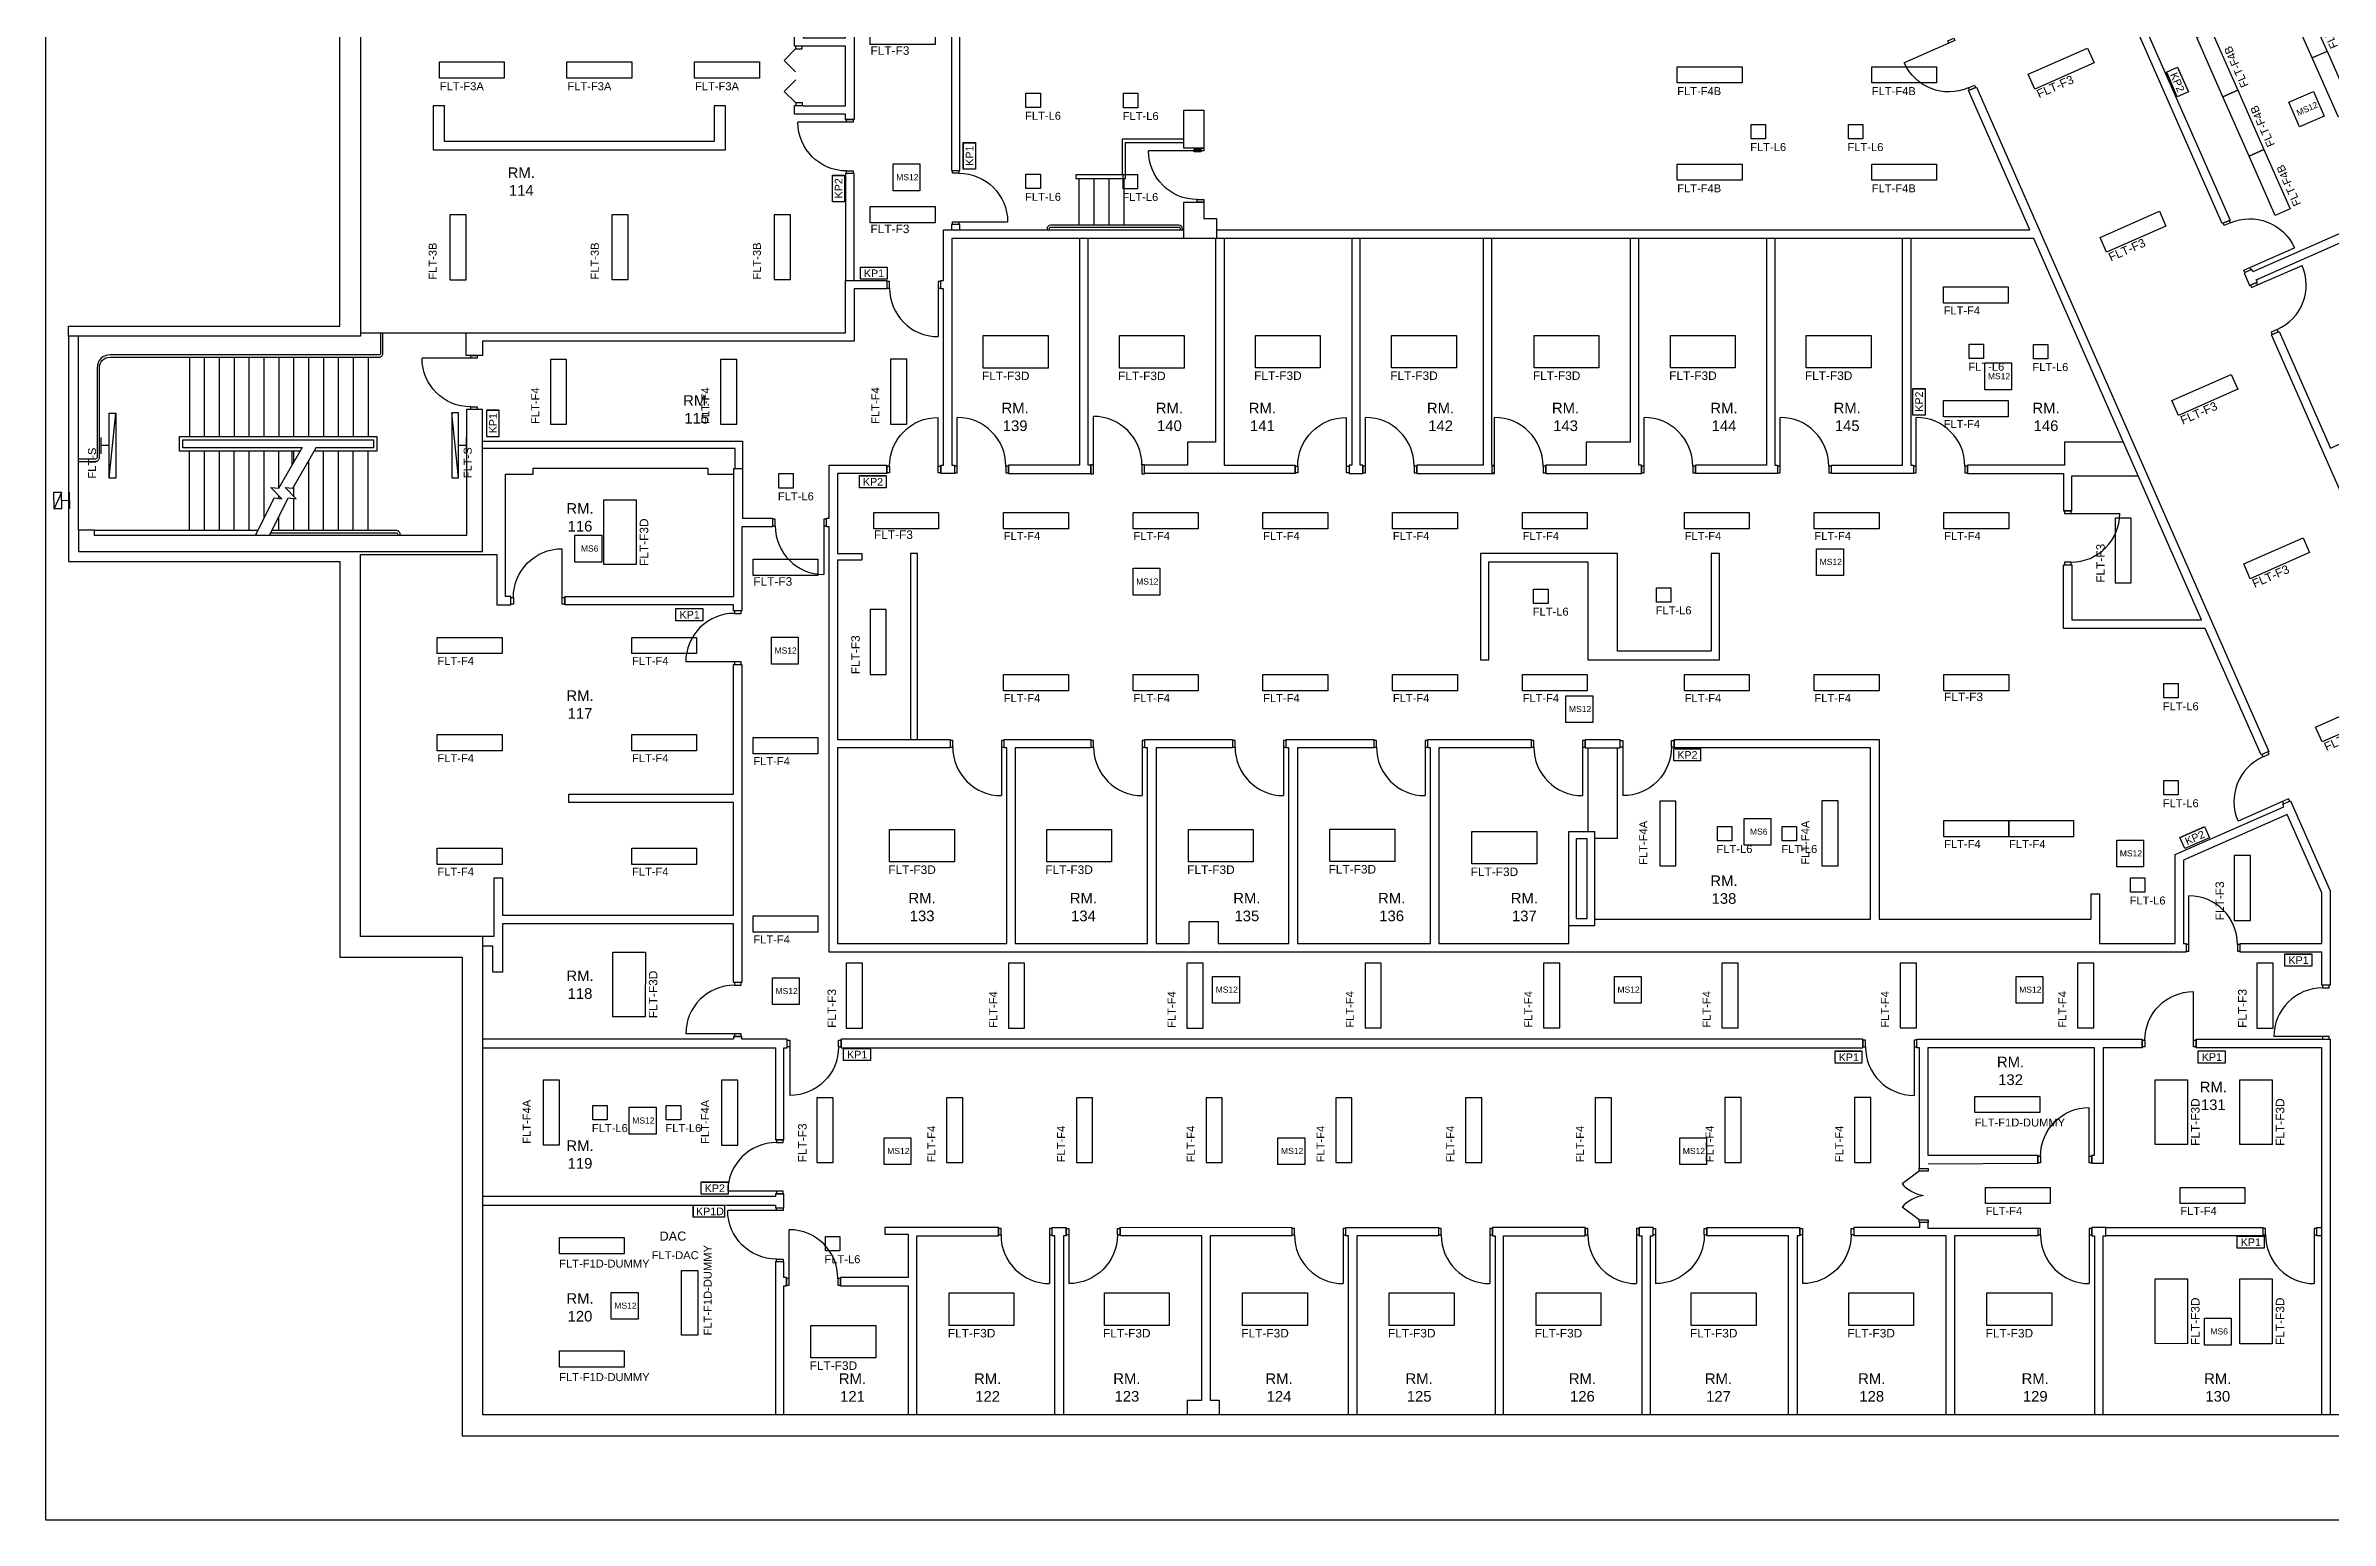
# Model space of a CAD drawing. Header units: inches. Extents: x 0 to 73531, y 0 to 55977.
# Drawn here: x 0 to 42977, y 0 to 27741 of the extents above; entities that cross this region are included whole.
import ezdxf
from ezdxf.enums import TextEntityAlignment as Align

# ---------------------------------------------------------------- set-up
doc = ezdxf.new("R2010")
doc.units = ezdxf.units.IN
doc.header["$MEASUREMENT"] = 0
doc.set_wipeout_variables(frame=1)
doc.layers.get('0').update_dxf_attribs({"color": 255})
for name, color, linetype in [('FLT- Fixtures', 90, 'Continuous'), ('FLT- Peripherals', 170, 'Continuous'), ('FLT-DRAWING', 7, 'Continuous')]:
    doc.layers.add(name, color=color, linetype=linetype)
doc.styles.get("Standard").update_dxf_attribs({"font": 'arial.ttf'})

# ---------------------------------------------------------------- blocks, each defined once
blk = doc.blocks.new('DYN-DOOR_SI_DA-MET')
at = {"layer": 'FLT-DRAWING'}
blk.add_line((0, 62.5), (0, 977.5), dxfattribs=at)
for points in [[(0, 62.5), (-50, 62.5), (-50, -62.5), (0, -62.5)], [(965, 62.5), (915, 62.5), (915, -62.5), (965, -62.5)]]:
    blk.add_lwpolyline(points, close=True, dxfattribs=at)
blk.add_arc((0, 62.5), 915, 0, 90, dxfattribs=at)
blk = doc.blocks.new('DYN-BF_DOOR-MET')
at = {"layer": 'FLT-DRAWING'}
for p, q in [((205, 58), (421, 274)), ((421, 274), (637, 58)), ((1004, 278), (789, 62)), ((1220, 62), (1004, 278))]:
    blk.add_line(p, q, dxfattribs=at)
for points in [[(205, 58), (155, 58), (155, -67), (205, -67)], [(1270, 62), (1220, 62), (1220, -62), (1270, -62)]]:
    blk.add_lwpolyline(points, close=True, dxfattribs=at)
blk = doc.blocks.new('FLT-F3')
at = {"layer": 'FLT- Fixtures'}
blk.add_lwpolyline([(0, 305), (1220, 305), (1220, 0), (0, 0)], close=True, dxfattribs=at)
blk.add_attdef('FLT-F3', text='', height=160, dxfattribs=at).set_placement((3, -193), (736, -193), align=Align.ALIGNED)
blk = doc.blocks.new('FLT-L6')
at = {"layer": 'FLT- Fixtures'}
blk.add_lwpolyline([(0, 270), (270, 270), (270, 0), (0, 0)], close=True, dxfattribs=at)
blk.add_attdef('FLT-L6', text='', height=150, dxfattribs=at).set_placement((-17, -231), (658, -231), align=Align.ALIGNED)
blk = doc.blocks.new('FLT-F3A')
at = {"layer": 'FLT- Fixtures'}
blk.add_lwpolyline([(0, 305), (1220, 305), (1220, 0), (0, 0)], close=True, dxfattribs=at)
blk.add_attdef('FLT-F3A', text='', height=150, dxfattribs=at).set_placement((9, -229), (836, -229), align=Align.ALIGNED)
blk = doc.blocks.new('FLT-F4')
at = {"layer": 'FLT- Fixtures'}
blk.add_lwpolyline([(0, 305), (1220, 305), (1220, 0), (0, 0)], close=True, dxfattribs=at)
blk.add_attdef('FLT-F4', text='', height=150, dxfattribs=at).set_placement((5, -212), (691, -212), align=Align.ALIGNED)
blk = doc.blocks.new('FLT-F4B')
at = {"layer": 'FLT- Fixtures'}
blk.add_lwpolyline([(0, 305), (1220, 305), (1220, 0), (0, 0)], close=True, dxfattribs=at)
blk.add_attdef('FLT-F4B', text='', height=150, dxfattribs=at).set_placement((0, -228), (827, -228), align=Align.ALIGNED)
blk = doc.blocks.new('FLT-F4A')
at = {"layer": 'FLT- Fixtures'}
blk.add_lwpolyline([(0, 305), (1220, 305), (1220, 0), (0, 0)], close=True, dxfattribs=at)
blk.add_attdef('FLT-F4A', text='', height=150, dxfattribs=at).set_placement((21, -236), (848, -236), align=Align.ALIGNED)
blk = doc.blocks.new('FLT-3B')
at = {"layer": 'FLT- Fixtures'}
blk.add_lwpolyline([(0, 305), (1220, 305), (1220, 0), (0, 0)], close=True, dxfattribs=at)
blk.add_attdef('FLT-3B', text='', height=150, dxfattribs=at).set_placement((1, -249), (700, -249), align=Align.ALIGNED)
blk = doc.blocks.new('FLT-KP2')
at = {"layer": 'FLT- Peripherals', "insert": (67, 184), "char_height": 144, "attachment_point": 1, "bg_fill": 3, "box_fill_scale": 1.3, "bg_fill_color": 256, "bg_fill_transparency": 0}
blk.add_mtext('KP2', dxfattribs=at)
at = {"layer": 'FLT- Peripherals'}
blk.add_lwpolyline([(0, 0), (0, 230), (506, 230), (506, 0)], close=True, dxfattribs=at)
blk = doc.blocks.new('FLT-KP1')
at = {"layer": 'FLT- Peripherals', "insert": (67, 184), "char_height": 144, "attachment_point": 1, "bg_fill": 3, "box_fill_scale": 1.3, "bg_fill_color": 256, "bg_fill_transparency": 0}
blk.add_mtext('KP1', dxfattribs=at)
at = {"layer": 'FLT- Peripherals'}
blk.add_lwpolyline([(0, 0), (0, 230), (506, 230), (506, 0)], close=True, dxfattribs=at)
blk = doc.blocks.new('FLT-F3D')
at = {"layer": 'FLT- Fixtures'}
blk.add_lwpolyline([(0, 610), (1219, 610), (1219, 0), (0, 0)], close=True, dxfattribs=at)
blk.add_attdef('FLT-F3D', text='', height=160, dxfattribs=at).set_placement((-25, -227), (869, -227), align=Align.ALIGNED)
blk = doc.blocks.new('FLT-F1D')
at = {"layer": 'FLT- Fixtures'}
blk.add_lwpolyline([(0, 0), (0, 305), (1219, 305), (1219, 0)], close=True, dxfattribs=at)
blk.add_attdef('FLT-F1D-DUMMY', text='', height=150, dxfattribs=at).set_placement((-5, -262), (1695, -262), align=Align.ALIGNED)
blk = doc.blocks.new('FLT-S')
at = {"layer": 'FLT- Fixtures'}
for points in [[(0, 0), (1220, 0), (1220, 125), (0, 125), (0, 0), (1219, 125)], [(610, 0), (610, -152)], [(458, -152), (763, -152)]]:
    blk.add_lwpolyline(points, dxfattribs=at)
blk.add_attdef('FLT-S', text='', height=150, dxfattribs=at).set_placement((-8, -249), (574, -249), align=Align.ALIGNED)
blk = doc.blocks.new('FLT-DMS12')
at = {"layer": 'FLT- Peripherals'}
blk.add_lwpolyline([(0, 504), (504, 504), (504, 0), (0, 0)], close=True, dxfattribs=at)
at = {"layer": 'FLT- Peripherals', "insert": (57, 313), "char_height": 114.8, "attachment_point": 1}
blk.add_mtext('MS12', dxfattribs=at)
blk = doc.blocks.new('FLT-MS6')
at = {"layer": 'FLT- Peripherals'}
blk.add_lwpolyline([(0, 504), (504, 504), (504, 0), (0, 0)], close=True, dxfattribs=at)
at = {"layer": 'FLT- Peripherals', "insert": (111, 313), "char_height": 114.8, "attachment_point": 1}
blk.add_mtext('MS6', dxfattribs=at)
blk = doc.blocks.new('FLT-DAC')
blk.add_wipeout([(0, 384), (700, 384), (700, 0), (0, 0)]).dxf.layer = 'FLT- Fixtures'
at = {"layer": 'FLT- Fixtures', "insert": (122, 276), "char_height": 171.6, "attachment_point": 1, "bg_fill": 2}
blk.add_mtext('DAC', dxfattribs=at)
at = {"layer": 'FLT- Fixtures'}
blk.add_attdef('FLT-DAC', text='', height=150, dxfattribs=at).set_placement((-25, -243), (860, -243), align=Align.ALIGNED)
blk = doc.blocks.new('FLT-KP1D')
at = {"layer": 'FLT- Peripherals', "insert": (52, 184), "char_height": 144, "attachment_point": 1, "bg_fill": 3, "box_fill_scale": 1.3, "bg_fill_color": 256, "bg_fill_transparency": 0}
blk.add_mtext('KP1D', dxfattribs=at)
at = {"layer": 'FLT- Peripherals'}
blk.add_lwpolyline([(0, 0), (0, 230), (591, 230), (591, 0)], close=True, dxfattribs=at)

msp = doc.modelspace()

# ---------------------------------------------------------------- linework, layer by layer
for p, q in [((15048, 26610), (15048, 27730)), ((14248, 26610), (14248, 26616)), ((15048, 26350), (15208, 26350)), ((19437, 25242), (19437, 24363)), ((19717, 25242), (19717, 24363)), ((19998, 25242), (19998, 24363)), ((20279, 25242), (20279, 24363)), ((27204, 19850), (27204, 24117)), ((29968, 19850), (29968, 24117)), ((2710, 20391), (2710, 21882)), ((2990, 20391), (2990, 21882)), ((3270, 20391), (3270, 21882)), ((3550, 20391), (3550, 21882)), ((3830, 20391), (3830, 21882)), ((4110, 20391), (4110, 21882)), ((4390, 20391), (4390, 21882)), ((4670, 20391), (4670, 21882)), ((4950, 20391), (4950, 21882)), ((5230, 20391), (5230, 21882)), ((5510, 20391), (5510, 21882)), ((5790, 20391), (5790, 21882)), ((6070, 20391), (6070, 21882)), ((941, 19965), (617, 19965)), ((2707, 18620), (2707, 20111)), ((2987, 18620), (2987, 20111)), ((3267, 18620), (3267, 20111)), ((3547, 18620), (3547, 20111)), ((3827, 18620), (3827, 20111)), ((4107, 18851), (4107, 20111)), ((4387, 19423), (4387, 20111)), ((4639, 19861), (4639, 20111)), ((4667, 19910), (4667, 20111)), ((4947, 18620), (4947, 19932)), ((5227, 18620), (5227, 20111)), ((5507, 18620), (5507, 20111)), ((5787, 18620), (5787, 20111)), ((6067, 18620), (6067, 20111)), ((27204, 19850), (27254, 19850)), ((4667, 19265), (4667, 19445)), ((4387, 19224), (4387, 19278)), ((4667, 18620), (4667, 19223)), ((4387, 18620), (4387, 18877)), ((12938, 17112), (12938, 17220)), ((28958, 14690), (29618, 14690)), ((29008, 14530), (29008, 12957)), ((14965, 8890), (14965, 9050)), ((35248, 6618), (35248, 8890)), ((35245, 6568), (34921, 6329)), ((35245, 5653), (34921, 5891))]:
    msp.add_line(p, q)
for points in [[(73531, 0), (0, 0), (0, 55977), (73531, 55977)], [(21787, 25812), (21410, 25812), (21410, 26531), (21787, 26531)], [(21727, 25794), (21727, 25744), (21602, 25744), (21602, 25794)], [(21787, 24797), (21787, 24490), (22027, 24490), (22027, 24113), (21410, 24113), (21410, 24797)], [(20673, 19853), (20623, 19853), (20623, 19688), (20673, 19688)], [(28997, 12821), (28788, 12821), (28788, 11321), (28997, 11321)], [(35245, 6568), (35245, 6618), (35410, 6618), (35410, 6568)], [(35245, 5603), (35245, 5653), (35410, 5653), (35410, 5603)], [(38753, 5510), (41709, 5510), (41709, 5350), (38753, 5350)]]:
    msp.add_lwpolyline(points, close=True)
for points in [[(427, 22276), (427, 22466), (5532, 22466), (5532, 51861), (29395, 51861), (29395, 51469), (29096, 51469), (29096, 51655), (28738, 51655), (28738, 51469), (17812, 51469), (17812, 51361), (12596, 51361), (12596, 51655), (12238, 51655), (12238, 51469), (6091, 51469), (6091, 46480)], [(38722, 29446), (37242, 32808), (37388, 32873), (38888, 29465), (39323, 29645), (39685, 28822), (39255, 28632), (41092, 24460), (40945, 24396), (38722, 29446), (38868, 29511)], [(21410, 29310), (17198, 29310), (17198, 30805), (17038, 30805), (17038, 29310), (16988, 29310), (16988, 29150), (17038, 29150), (17038, 25392), (17198, 25392), (17198, 29150), (21410, 29150)], [(5924, 28797), (5924, 22276), (427, 22276), (427, 18036), (5532, 18036), (5532, 10591), (7832, 10591), (7832, 1591), (47557, 1591)], [(14248, 29184), (14248, 27890), (15048, 27890), (15048, 27940), (15208, 27940), (15208, 26350), (15048, 26350), (15048, 26450), (14088, 26450), (14088, 26616), (14248, 26616), (14248, 26610), (15048, 26610), (15048, 27730), (14248, 27730), (14248, 27730), (14088, 27730), (14088, 28630), (5924, 28630)], [(22027, 24277), (37326, 24277), (36173, 26897), (36319, 26962), (41821, 14464), (41674, 14400), (40626, 16780), (37958, 16780), (37958, 17975), (38118, 17975), (38118, 16940), (40556, 16940), (37397, 24117), (22027, 24117)], [(7503, 25940), (7503, 26610), (7288, 26610), (7288, 25780), (12788, 25780), (12788, 26610), (12573, 26610), (12573, 25940), (7503, 25940)], [(21410, 25980), (20253, 25980), (20253, 25311), (19380, 25311), (19380, 25242), (20310, 25242), (20310, 25307), (20310, 25923), (21410, 25923)], [(46565, 25706), (41521, 23485), (41501, 23531), (41354, 23467), (41459, 23229), (41605, 23293), (41585, 23339), (46630, 25560)], [(15208, 23325), (15208, 25335), (15048, 25335), (15048, 23325)], [(21410, 24117), (17048, 24117), (17048, 19850), (17098, 19850), (17098, 19690), (16838, 19690), (16838, 19850), (16888, 19850), (16888, 23165), (16838, 23165), (16838, 23325), (16888, 23325), (16888, 24277), (21410, 24277)], [(17198, 24277), (17198, 24377), (17038, 24377), (17038, 24277)], [(19448, 24117), (19448, 19850), (18113, 19850), (18113, 19690), (19658, 19690), (19658, 19850), (19608, 19850), (19608, 24117)], [(22168, 24117), (22168, 19850), (23503, 19850), (23503, 19690), (20673, 19690)], [(22008, 24113), (22008, 20280), (21478, 20280), (21478, 19850), (20673, 19850)], [(24568, 24117), (24568, 19850), (24518, 19850), (24518, 19690), (24778, 19690), (24778, 19850), (24728, 19850), (24728, 24117)], [(27044, 24117), (27044, 19850), (25793, 19850), (25793, 19690), (27254, 19690), (27254, 19850)], [(29808, 24117), (29808, 20280), (28978, 20280), (28978, 19850), (28219, 19850), (28219, 19690), (30018, 19690), (30018, 19850), (29968, 19850)], [(32368, 24117), (32368, 19850), (31033, 19850), (31033, 19690)], [(32528, 24117), (32528, 19850), (32578, 19850), (32578, 19690), (31033, 19690)], [(35088, 24117), (35088, 19850), (35138, 19850), (35138, 19690), (33593, 19690), (33593, 19850), (34928, 19850), (34928, 24117)], [(5924, 22340), (15048, 22340), (15048, 23325), (15823, 23325), (15823, 23165), (15208, 23165), (15208, 22180), (8217, 22180), (8217, 21911), (7907, 21911), (7907, 22340)], [(42014, 22364), (42979, 20172), (43382, 20350), (43608, 19837), (43205, 19660), (45590, 14253), (45443, 14188), (41868, 22300), (42014, 22364)], [(617, 18626), (617, 22276)], [(917, 18626), (617, 18626), (617, 18226), (8217, 18226), (8217, 20896), (7917, 20896), (7917, 18526), (917, 18526), (917, 18626)], [(19708, 19853), (19658, 19853), (19658, 19688), (19708, 19688), (19708, 20768)], [(4783, 20111), (2517, 20111), (2517, 20391), (6232, 20391), (6232, 20111), (5050, 20111)], [(4820, 20176), (2582, 20176), (2582, 20326), (6167, 20326), (6167, 20176), (5087, 20176)], [(8217, 20300), (13108, 20300), (13108, 19780), (12938, 19780), (12938, 17380)], [(39086, 20280), (37978, 20280), (37978, 19850), (36153, 19850), (36153, 19690), (37958, 19690), (37958, 18990), (38118, 18990), (38118, 19650), (39363, 19650)], [(3945, 18526), (4297, 19233), (4445, 19219), (4236, 19430), (4384, 19417), (4829, 20191)], [(4212, 18526), (4564, 19233), (4712, 19219), (4503, 19430), (4651, 19417), (5096, 20191)], [(8224, 10983), (5924, 10983), (5924, 18170), (8488, 18170), (8488, 17220), (8748, 17220), (8748, 17380), (8648, 17380), (8648, 19680), (9168, 19680), (9168, 19796), (12457, 19796), (12457, 19680), (12938, 19680)], [(12972, 19780), (12972, 20164), (8217, 20164)], [(13108, 19780), (13108, 18850), (13673, 18850), (13673, 18690), (13098, 18690), (13098, 17112), (12938, 17112), (12938, 17220), (9763, 17220), (9763, 17380), (12938, 17380)], [(29133, 11310), (34328, 11310), (34328, 14530), (30633, 14530), (30633, 14690), (34488, 14690), (34488, 11310), (38478, 11310), (38478, 11785), (38638, 11785), (38638, 10850), (40056, 10850), (40056, 12523), (42104, 13425), (42083, 13471), (42230, 13535), (42976, 11840), (42976, 10065), (42818, 10065), (42818, 10690), (41281, 10690), (41281, 10850), (42816, 10850), (42816, 11806), (42168, 13278), (40216, 12419), (40216, 10850), (40266, 10850), (40266, 10690), (14738, 10690), (14738, 18690), (14688, 18690), (14688, 18850), (14738, 18850), (14738, 19850), (15823, 19850), (15823, 19690), (14898, 19690), (14898, 18190), (15353, 18190), (15353, 18060), (14898, 18060), (14898, 14690), (17013, 14690), (17013, 14530), (14898, 14530), (14898, 10850), (18078, 10850), (18078, 14530), (18028, 14530), (18028, 14690), (19663, 14690), (19663, 14530), (18238, 14530), (18238, 10850), (20728, 10850), (20728, 14530), (20678, 14530), (20678, 14690), (22323, 14690), (22323, 14530), (20888, 14530), (20888, 10850), (21508, 10850), (21508, 11262), (22058, 11262), (22058, 10850), (23388, 10850), (23388, 14530), (23338, 14530), (23338, 14690), (24983, 14690), (24983, 14530), (23548, 14530), (23548, 10850), (26048, 10850), (26048, 14530), (25998, 14530), (25998, 14690), (27943, 14690), (27943, 14530), (26208, 14530), (26208, 10850), (28652, 10850), (28652, 12957), (29133, 12957), (29133, 11185), (28652, 11185)], [(457, 19037), (450, 19342)], [(298, 19336), (148, 19333), (155, 19033), (304, 19037), (298, 19336), (157, 19035)], [(301, 19186), (454, 19190)], [(3992, 18620), (917, 18620)], [(16398, 14690), (16398, 18190), (16268, 18190), (16268, 14690)], [(29568, 16350), (29568, 18190), (26988, 18190), (26988, 16190), (27148, 16190), (27148, 18030), (29008, 18030), (29008, 16190), (31488, 16190), (31488, 18190), (31328, 18190), (31328, 16350), (29568, 16350)], [(46739, 1983), (8224, 1983), (8224, 10987), (8435, 10987), (8435, 12087), (8595, 12087), (8595, 11382), (12938, 11382), (12938, 13501), (9838, 13501), (9838, 13661), (12938, 13661), (12938, 16097), (13098, 16097), (13098, 10115), (12938, 10115), (12938, 11222), (8595, 11222), (8595, 10982), (8595, 10314), (8410, 10314), (8410, 10803), (8224, 10803)], [(28958, 14690), (28958, 14530), (29618, 14530), (29618, 14690)], [(29133, 12830), (29568, 12830), (29568, 14530)], [(8224, 8891), (13728, 8890), (13728, 7155), (13888, 7155), (13888, 8890), (13950, 8890), (13950, 9050), (13098, 9050), (13098, 9100), (12938, 9100), (12938, 9050), (8224, 9050)], [(14965, 8890), (34183, 8890), (34183, 9050), (14965, 9050)], [(35248, 8890), (35198, 8890), (35198, 9050), (39438, 9050), (39438, 8890), (38703, 8890), (38703, 6710), (38493, 6710), (38493, 6870), (38543, 6870), (38543, 8890), (35408, 8890), (35408, 6870), (37478, 6870), (37478, 6710), (35413, 6698)], [(42815, 1983), (42815, 8890), (40453, 8890), (40453, 9050), (42976, 9050), (42976, 1983)], [(8224, 5930), (13728, 5930), (13728, 5880), (13888, 5880), (13888, 6140), (13728, 6140), (13728, 6090), (8224, 6090)], [(35248, 5603), (35248, 5510), (34011, 5510), (34011, 5350)], [(35407, 5653), (35406, 5498), (37478, 5498), (37478, 5350), (35908, 5350), (35908, 1987)], [(16386, 1987), (16386, 5350), (17921, 5350), (17921, 5510), (17921, 5510), (15784, 5510), (15784, 5385), (16226, 5385), (16226, 4570), (14953, 4570), (14953, 4410), (16226, 4410), (16226, 1987)], [(18986, 1987), (18986, 5350), (18936, 5350), (18936, 5510), (19196, 5510), (19196, 5350), (19146, 5350), (19146, 1987)], [(21477, 1983), (21477, 2260), (21746, 2260), (21746, 5350), (20211, 5349), (20211, 5512), (23441, 5510), (23441, 5350), (21906, 5350), (21906, 2260), (22077, 2260), (22077, 1983)], [(24506, 1987), (24506, 5350), (24456, 5350), (24456, 5510), (26201, 5510), (26201, 5350), (24666, 5350), (24666, 1987)], [(27426, 1987), (27426, 5350), (28961, 5350), (28961, 5510), (27216, 5510), (27216, 5350), (27266, 5350), (27266, 1983)], [(30186, 1987), (30186, 5350), (30236, 5350), (30236, 5510), (29976, 5510), (29976, 5350), (30026, 5350), (30026, 1987)], [(32786, 1987), (32786, 5350), (31251, 5350), (31251, 5510), (32996, 5510), (32996, 5350), (32946, 5350), (32946, 1983)], [(35748, 1987), (35748, 5350), (34011, 5350)], [(38703, 1987), (38703, 5350), (38753, 5350), (38753, 5510), (38493, 5510), (38493, 5350), (38543, 5350), (38543, 1987)], [(42815, 5350), (42724, 5350), (42724, 5510), (42815, 5510)], [(13888, 1987), (13888, 4410), (13938, 4410), (13938, 4570), (13888, 4570), (13888, 4865), (13728, 4865), (13728, 1987)]]:
    msp.add_lwpolyline(points)
for points in [[(21385, 24277), (21385, 24294, 0.414214), (21316, 24363), (18906, 24363, 0.414214), (18837, 24294), (18837, 24277)], [(21345, 24277), (21345, 24294, 0.414214), (21316, 24323), (18906, 24323, 0.414214), (18877, 24294), (18877, 24277)], [(617, 19921), (938, 19921, 0.414214), (1011, 19994), (1011, 21682, -0.414214), (1211, 21882), (6269, 21882, 0.414214), (6342, 21955), (6342, 22340)], [(6298, 22340), (6298, 21955, -0.414214), (6269, 21926), (1211, 21926, 0.414214), (967, 21682), (967, 19994, -0.414214), (938, 19965)], [(4237, 18576), (6594, 18576, -0.414214), (6623, 18547), (6623, 18532), (6667, 18532), (6667, 18547, 0.414214), (6594, 18620), (4259, 18620)]]:
    msp.add_lwpolyline(points, format="xyb")
for centre, radius, start, end in [((19708, 19853), 915, 360, 90), ((35426, 6780), 677, 221.736, 261.5789), ((35426, 5441), 677, 98.4211, 138.264)]:
    msp.add_arc(centre, radius, start, end)

# ---------------------------------------------------------------- block references
at = {"layer": 'FLT- Fixtures'}
for name, p, rotation, values in [('FLT-F4B', (42915, 27635), 113.818710805013, {'FLT-F4B': 'FLT-F4B'}), ('FLT-F4B', (41235, 26903), 113.818710805013, {'FLT-F4B': 'FLT-F4B'}), ('FLT-F3', (37417, 26926), 23.75947267999944, {'FLT-F3': 'FLT-F3'}), ('FLT-F4B', (43408, 26519), 113.818710805013, {'FLT-F4B': 'FLT-F4B'}), ('FLT-F4B', (41728, 25786), 113.818710805013, {'FLT-F4B': 'FLT-F4B'}), ('FLT-F4B', (42221, 24670), 113.818710805013, {'FLT-F4B': 'FLT-F4B'}), ('FLT-F3', (38768, 23855), 23.75947267999944, {'FLT-F3': 'FLT-F3'}), ('FLT-F3', (40120, 20785), 23.75947267999944, {'FLT-F3': 'FLT-F3'}), ('FLT-S', (7764, 19613), 90, {'FLT-S': 'FLT-S'}), ('FLT-F3D', (11108, 17979), 89.98780337152424, {'FLT-F3D': 'FLT-F3D'}), ('FLT-F3', (41472, 17714), 23.75947267999944, {'FLT-F3': 'FLT-F3'}), ('FLT-F3', (42824, 14643), 23.75947267999944, {'FLT-F3': 'FLT-F3'}), ('FLT-F3D', (11280, 9471), 89.98780337152424, {'FLT-F3D': 'FLT-F3D'}), ('FLT-F3D', (40290, 7070), 89.98780337152424, {'FLT-F3D': 'FLT-F3D'}), ('FLT-F3D', (41885, 7069), 89.98780337152424, {'FLT-F3D': 'FLT-F3D'}), ('FLT-F1D', (12266, 3483), 90, {'FLT-F1D-DUMMY': 'FLT-F1D-DUMMY'}), ('FLT-F3D', (40290, 3323), 89.98780337152424, {'FLT-F3D': 'FLT-F3D'}), ('FLT-F3D', (41885, 3322), 89.98780337152424, {'FLT-F3D': 'FLT-F3D'})]:
    msp.add_blockref(name, p, dxfattribs=dict(at, rotation=rotation)).add_auto_attribs(values)
for name, p, values in [('FLT-F3', (15512, 27763), {'FLT-F3': 'FLT-F3'}), ('FLT-F3A', (7406, 27133), {'FLT-F3A': 'FLT-F3A'}), ('FLT-F3A', (9806, 27133), {'FLT-F3A': 'FLT-F3A'}), ('FLT-F3A', (12206, 27133), {'FLT-F3A': 'FLT-F3A'}), ('FLT-F4B', (30692, 27040), {'FLT-F4B': 'FLT-F4B'}), ('FLT-F4B', (34352, 27040), {'FLT-F4B': 'FLT-F4B'}), ('FLT-L6', (18441, 26579), {'FLT-L6': 'FLT-L6'}), ('FLT-L6', (20278, 26575), {'FLT-L6': 'FLT-L6'}), ('FLT-L6', (32082, 25990), {'FLT-L6': 'FLT-L6'}), ('FLT-L6', (33912, 25990), {'FLT-L6': 'FLT-L6'}), ('FLT-F4B', (30692, 25210), {'FLT-F4B': 'FLT-F4B'}), ('FLT-F4B', (34352, 25210), {'FLT-F4B': 'FLT-F4B'}), ('FLT-L6', (18441, 25054), {'FLT-L6': 'FLT-L6'}), ('FLT-L6', (20271, 25050), {'FLT-L6': 'FLT-L6'}), ('FLT-F3', (15512, 24408), {'FLT-F3': 'FLT-F3'}), ('FLT-F4', (35698, 22897), {'FLT-F4': 'FLT-F4'}), ('FLT-F3D', (17638, 21677), {'FLT-F3D': 'FLT-F3D'}), ('FLT-F3D', (20198, 21677), {'FLT-F3D': 'FLT-F3D'}), ('FLT-F3D', (22758, 21681), {'FLT-F3D': 'FLT-F3D'}), ('FLT-F3D', (25318, 21681), {'FLT-F3D': 'FLT-F3D'}), ('FLT-F3D', (28001, 21681), {'FLT-F3D': 'FLT-F3D'}), ('FLT-F3D', (30565, 21681), {'FLT-F3D': 'FLT-F3D'}), ('FLT-F3D', (33118, 21681), {'FLT-F3D': 'FLT-F3D'}), ('FLT-L6', (36186, 21857), {'FLT-L6': 'FLT-L6'}), ('FLT-L6', (37391, 21852), {'FLT-L6': 'FLT-L6'}), ('FLT-F4', (35698, 20762), {'FLT-F4': 'FLT-F4'}), ('FLT-L6', (13791, 19420), {'FLT-L6': 'FLT-L6'}), ('FLT-F3', (15578, 18655), {'FLT-F3': 'FLT-F3'}), ('FLT-F4', (18018, 18655), {'FLT-F4': 'FLT-F4'}), ('FLT-F4', (20458, 18655), {'FLT-F4': 'FLT-F4'}), ('FLT-F4', (22898, 18655), {'FLT-F4': 'FLT-F4'}), ('FLT-F4', (25338, 18655), {'FLT-F4': 'FLT-F4'}), ('FLT-F4', (27778, 18655), {'FLT-F4': 'FLT-F4'}), ('FLT-F4', (30828, 18655), {'FLT-F4': 'FLT-F4'}), ('FLT-F4', (33268, 18655), {'FLT-F4': 'FLT-F4'}), ('FLT-F4', (35708, 18655), {'FLT-F4': 'FLT-F4'}), ('FLT-F3', (13308, 17775), {'FLT-F3': 'FLT-F3'}), ('FLT-L6', (27991, 17250), {'FLT-L6': 'FLT-L6'}), ('FLT-L6', (30303, 17275), {'FLT-L6': 'FLT-L6'}), ('FLT-F4', (7365, 16305), {'FLT-F4': 'FLT-F4'}), ('FLT-F4', (11025, 16305), {'FLT-F4': 'FLT-F4'}), ('FLT-F4', (18018, 15605), {'FLT-F4': 'FLT-F4'}), ('FLT-F4', (20458, 15605), {'FLT-F4': 'FLT-F4'}), ('FLT-F4', (22898, 15605), {'FLT-F4': 'FLT-F4'}), ('FLT-F4', (25338, 15605), {'FLT-F4': 'FLT-F4'}), ('FLT-F4', (27778, 15605), {'FLT-F4': 'FLT-F4'}), ('FLT-F4', (30828, 15605), {'FLT-F4': 'FLT-F4'}), ('FLT-F4', (33268, 15605), {'FLT-F4': 'FLT-F4'}), ('FLT-F3', (35708, 15605), {'FLT-F3': 'FLT-F3'}), ('FLT-L6', (39843, 15470), {'FLT-L6': 'FLT-L6'}), ('FLT-F4', (7365, 14475), {'FLT-F4': 'FLT-F4'}), ('FLT-F4', (11025, 14475), {'FLT-F4': 'FLT-F4'}), ('FLT-F4', (13308, 14420), {'FLT-F4': 'FLT-F4'}), ('FLT-L6', (39843, 13646), {'FLT-L6': 'FLT-L6'}), ('FLT-F3D', (15876, 12387), {'FLT-F3D': 'FLT-F3D'}), ('FLT-F3D', (18830, 12387), {'FLT-F3D': 'FLT-F3D'}), ('FLT-F3D', (21498, 12387), {'FLT-F3D': 'FLT-F3D'}), ('FLT-F3D', (24158, 12395), {'FLT-F3D': 'FLT-F3D'}), ('FLT-F3D', (26831, 12347), {'FLT-F3D': 'FLT-F3D'}), ('FLT-L6', (31448, 12785), {'FLT-L6': 'FLT-L6'}), ('FLT-L6', (32668, 12785), {'FLT-L6': 'FLT-L6'}), ('FLT-F4', (35708, 12860), {'FLT-F4': 'FLT-F4'}), ('FLT-F4', (36928, 12860), {'FLT-F4': 'FLT-F4'}), ('FLT-F4', (7365, 12340), {'FLT-F4': 'FLT-F4'}), ('FLT-F4', (11025, 12340), {'FLT-F4': 'FLT-F4'}), ('FLT-L6', (39219, 11816), {'FLT-L6': 'FLT-L6'}), ('FLT-F4', (13308, 11065), {'FLT-F4': 'FLT-F4'}), ('FLT-L6', (10292, 7535), {'FLT-L6': 'FLT-L6'}), ('FLT-L6', (11675, 7535), {'FLT-L6': 'FLT-L6'}), ('FLT-F1D', (36293, 7671), {'FLT-F1D-DUMMY': 'FLT-F1D-DUMMY'}), ('FLT-F4', (36490, 5958), {'FLT-F4': 'FLT-F4'}), ('FLT-F4', (40150, 5958), {'FLT-F4': 'FLT-F4'}), ('FLT-F1D', (9665, 5016), {'FLT-F1D-DUMMY': 'FLT-F1D-DUMMY'}), ('FLT-L6', (14668, 5068), {'FLT-L6': 'FLT-L6'}), ('FLT-F3D', (16996, 3667), {'FLT-F3D': 'FLT-F3D'}), ('FLT-F3D', (19915, 3667), {'FLT-F3D': 'FLT-F3D'}), ('FLT-F3D', (22516, 3667), {'FLT-F3D': 'FLT-F3D'}), ('FLT-F3D', (25276, 3667), {'FLT-F3D': 'FLT-F3D'}), ('FLT-F3D', (28036, 3667), {'FLT-F3D': 'FLT-F3D'}), ('FLT-F3D', (30956, 3667), {'FLT-F3D': 'FLT-F3D'}), ('FLT-F3D', (33918, 3667), {'FLT-F3D': 'FLT-F3D'}), ('FLT-F3D', (36518, 3667), {'FLT-F3D': 'FLT-F3D'}), ('FLT-F3D', (14396, 3057), {'FLT-F3D': 'FLT-F3D'}), ('FLT-F1D', (9665, 2881), {'FLT-F1D-DUMMY': 'FLT-F1D-DUMMY'})]:
    msp.add_blockref(name, p, dxfattribs=at).add_auto_attribs(values)
ref = msp.add_blockref('FLT-3B', (7604, 23338), dxfattribs=dict(at, xscale=-1, rotation=270))
ref.add_attrib('FLT-3B', 'FLT-3B', dxfattribs={"height": 150, "rotation": 90}).set_placement((7355, 23339), (7355, 24037), align=Align.ALIGNED)
ref = msp.add_blockref('FLT-3B', (10653, 23340), dxfattribs=dict(at, xscale=-1, rotation=270))
ref.add_attrib('FLT-3B', 'FLT-3B', dxfattribs={"height": 150, "rotation": 90}).set_placement((10404, 23342), (10404, 24040), align=Align.ALIGNED)
ref = msp.add_blockref('FLT-3B', (13703, 23340), dxfattribs=dict(at, xscale=-1, rotation=270))
ref.add_attrib('FLT-3B', 'FLT-3B', dxfattribs={"height": 150, "rotation": 90}).set_placement((13454, 23342), (13454, 24040), align=Align.ALIGNED)
ref = msp.add_blockref('FLT-F4', (9495, 20620), dxfattribs=dict(at, xscale=-1, rotation=270))
ref.add_attrib('FLT-F4', 'FLT-F4', dxfattribs={"height": 150, "rotation": 90}).set_placement((9284, 20625), (9284, 21312), align=Align.ALIGNED)
ref = msp.add_blockref('FLT-F4', (12695, 20620), dxfattribs=dict(at, xscale=-1, rotation=270))
ref.add_attrib('FLT-F4', 'FLT-F4', dxfattribs={"height": 150, "rotation": 90}).set_placement((12484, 20625), (12484, 21312), align=Align.ALIGNED)
ref = msp.add_blockref('FLT-F4', (15894, 20623), dxfattribs=dict(at, xscale=-1, rotation=270))
ref.add_attrib('FLT-F4', 'FLT-F4', dxfattribs={"height": 150, "rotation": 90}).set_placement((15683, 20628), (15683, 21315), align=Align.ALIGNED)
ref = msp.add_blockref('FLT-S', (1196, 19607), dxfattribs=dict(at, xscale=-1, rotation=270))
ref.add_attrib('FLT-S', 'FLT-S', dxfattribs={"height": 150, "rotation": 90}).set_placement((947, 19598), (947, 20180), align=Align.ALIGNED)
ref = msp.add_blockref('FLT-F3', (38927, 17634), dxfattribs=dict(at, xscale=-1, rotation=270))
ref.add_attrib('FLT-F3', 'FLT-F3', dxfattribs={"height": 160, "rotation": 90}).set_placement((38734, 17637), (38734, 18370), align=Align.ALIGNED)
ref = msp.add_blockref('FLT-F3', (15507, 15913), dxfattribs=dict(at, xscale=-1, rotation=270))
ref.add_attrib('FLT-F3', 'FLT-F3', dxfattribs={"height": 160, "rotation": 90}).set_placement((15314, 15917), (15314, 16649), align=Align.ALIGNED)
ref = msp.add_blockref('FLT-F4A', (30363, 12310), dxfattribs=dict(at, xscale=-1, rotation=270))
ref.add_attrib('FLT-F4A', 'FLT-F4A', dxfattribs={"height": 150, "rotation": 90}).set_placement((30127, 12331), (30127, 13158), align=Align.ALIGNED)
ref = msp.add_blockref('FLT-F4A', (33412, 12313), dxfattribs=dict(at, xscale=-1, rotation=270))
ref.add_attrib('FLT-F4A', 'FLT-F4A', dxfattribs={"height": 150, "rotation": 90}).set_placement((33176, 12334), (33176, 13161), align=Align.ALIGNED)
ref = msp.add_blockref('FLT-F3', (15061, 9260), dxfattribs=dict(at, xscale=-1, rotation=270))
ref.add_attrib('FLT-F3', 'FLT-F3', dxfattribs={"height": 160, "rotation": 90}).set_placement((14868, 9264), (14868, 9996), align=Align.ALIGNED)
ref = msp.add_blockref('FLT-F4', (18111, 9260), dxfattribs=dict(at, xscale=-1, rotation=270))
ref.add_attrib('FLT-F4', 'FLT-F4', dxfattribs={"height": 150, "rotation": 90}).set_placement((17899, 9265), (17899, 9952), align=Align.ALIGNED)
ref = msp.add_blockref('FLT-F4', (21466, 9260), dxfattribs=dict(at, xscale=-1, rotation=270))
ref.add_attrib('FLT-F4', 'FLT-F4', dxfattribs={"height": 150, "rotation": 90}).set_placement((21254, 9265), (21254, 9952), align=Align.ALIGNED)
ref = msp.add_blockref('FLT-F4', (24820, 9263), dxfattribs=dict(at, xscale=-1, rotation=270))
ref.add_attrib('FLT-F4', 'FLT-F4', dxfattribs={"height": 150, "rotation": 90}).set_placement((24608, 9268), (24608, 9955), align=Align.ALIGNED)
ref = msp.add_blockref('FLT-F4', (28176, 9263), dxfattribs=dict(at, xscale=-1, rotation=270))
ref.add_attrib('FLT-F4', 'FLT-F4', dxfattribs={"height": 150, "rotation": 90}).set_placement((27964, 9268), (27964, 9955), align=Align.ALIGNED)
ref = msp.add_blockref('FLT-F4', (31530, 9263), dxfattribs=dict(at, xscale=-1, rotation=270))
ref.add_attrib('FLT-F4', 'FLT-F4', dxfattribs={"height": 150, "rotation": 90}).set_placement((31318, 9268), (31318, 9955), align=Align.ALIGNED)
ref = msp.add_blockref('FLT-F4', (34885, 9263), dxfattribs=dict(at, xscale=-1, rotation=270))
ref.add_attrib('FLT-F4', 'FLT-F4', dxfattribs={"height": 150, "rotation": 90}).set_placement((34673, 9268), (34673, 9955), align=Align.ALIGNED)
ref = msp.add_blockref('FLT-F4', (38223, 9263), dxfattribs=dict(at, xscale=-1, rotation=270))
ref.add_attrib('FLT-F4', 'FLT-F4', dxfattribs={"height": 150, "rotation": 90}).set_placement((38011, 9268), (38011, 9955), align=Align.ALIGNED)
ref = msp.add_blockref('FLT-F3', (41596, 9260), dxfattribs=dict(at, xscale=-1, rotation=270))
ref.add_attrib('FLT-F3', 'FLT-F3', dxfattribs={"height": 160, "rotation": 90}).set_placement((41403, 9264), (41403, 9996), align=Align.ALIGNED)
ref = msp.add_blockref('FLT-F4A', (9359, 7063), dxfattribs=dict(at, xscale=-1, rotation=270))
ref.add_attrib('FLT-F4A', 'FLT-F4A', dxfattribs={"height": 150, "rotation": 90}).set_placement((9123, 7084), (9123, 7911), align=Align.ALIGNED)
ref = msp.add_blockref('FLT-F4A', (12715, 7060), dxfattribs=dict(at, xscale=-1, rotation=270))
ref.add_attrib('FLT-F4A', 'FLT-F4A', dxfattribs={"height": 150, "rotation": 90}).set_placement((12479, 7081), (12479, 7908), align=Align.ALIGNED)
ref = msp.add_blockref('FLT-F3', (14508, 6730), dxfattribs=dict(at, xscale=-1, rotation=270))
ref.add_attrib('FLT-F3', 'FLT-F3', dxfattribs={"height": 160, "rotation": 90}).set_placement((14315, 6734), (14315, 7466), align=Align.ALIGNED)
ref = msp.add_blockref('FLT-F4', (16948, 6730), dxfattribs=dict(at, xscale=-1, rotation=270))
ref.add_attrib('FLT-F4', 'FLT-F4', dxfattribs={"height": 150, "rotation": 90}).set_placement((16736, 6735), (16736, 7422), align=Align.ALIGNED)
ref = msp.add_blockref('FLT-F4', (19388, 6730), dxfattribs=dict(at, xscale=-1, rotation=270))
ref.add_attrib('FLT-F4', 'FLT-F4', dxfattribs={"height": 150, "rotation": 90}).set_placement((19176, 6735), (19176, 7422), align=Align.ALIGNED)
ref = msp.add_blockref('FLT-F4', (21828, 6730), dxfattribs=dict(at, xscale=-1, rotation=270))
ref.add_attrib('FLT-F4', 'FLT-F4', dxfattribs={"height": 150, "rotation": 90}).set_placement((21616, 6735), (21616, 7422), align=Align.ALIGNED)
ref = msp.add_blockref('FLT-F4', (24268, 6730), dxfattribs=dict(at, xscale=-1, rotation=270))
ref.add_attrib('FLT-F4', 'FLT-F4', dxfattribs={"height": 150, "rotation": 90}).set_placement((24056, 6735), (24056, 7422), align=Align.ALIGNED)
ref = msp.add_blockref('FLT-F4', (26708, 6730), dxfattribs=dict(at, xscale=-1, rotation=270))
ref.add_attrib('FLT-F4', 'FLT-F4', dxfattribs={"height": 150, "rotation": 90}).set_placement((26496, 6735), (26496, 7422), align=Align.ALIGNED)
ref = msp.add_blockref('FLT-F4', (29148, 6730), dxfattribs=dict(at, xscale=-1, rotation=270))
ref.add_attrib('FLT-F4', 'FLT-F4', dxfattribs={"height": 150, "rotation": 90}).set_placement((28936, 6735), (28936, 7422), align=Align.ALIGNED)
ref = msp.add_blockref('FLT-F4', (31587, 6733), dxfattribs=dict(at, xscale=-1, rotation=270))
ref.add_attrib('FLT-F4', 'FLT-F4', dxfattribs={"height": 150, "rotation": 90}).set_placement((31375, 6738), (31375, 7425), align=Align.ALIGNED)
ref = msp.add_blockref('FLT-F4', (34027, 6733), dxfattribs=dict(at, xscale=-1, rotation=270))
ref.add_attrib('FLT-F4', 'FLT-F4', dxfattribs={"height": 150, "rotation": 90}).set_placement((33815, 6738), (33815, 7425), align=Align.ALIGNED)
at = {"layer": 'FLT- Peripherals', "rotation": 23.75947319963642}
msp.add_blockref('FLT-DMS12', (42400, 26215), dxfattribs=at)
at = {"layer": 'FLT- Peripherals'}
for name, p in [('FLT-DMS12', (15943, 25012)), ('FLT-DMS12', (36479, 21269)), ('FLT-MS6', (9957, 18026)), ('FLT-DMS12', (33314, 17775)), ('FLT-DMS12', (20456, 17406)), ('FLT-DMS12', (13653, 16108)), ('FLT-DMS12', (28598, 15007)), ('FLT-MS6', (31949, 12700)), ('FLT-DMS12', (38960, 12292)), ('FLT-DMS12', (13672, 9701)), ('FLT-DMS12', (21952, 9728)), ('FLT-DMS12', (29510, 9728)), ('FLT-DMS12', (37067, 9728)), ('FLT-DMS12', (10977, 7266)), ('FLT-DMS12', (15773, 6693)), ('FLT-DMS12', (23181, 6693)), ('FLT-DMS12', (30739, 6693)), ('FLT-DMS12', (10640, 3783)), ('FLT-MS6', (40611, 3298))]:
    msp.add_blockref(name, p, dxfattribs=at)
at = {"layer": 'FLT-DRAWING'}
for name, p, rotation in [('DYN-BF_DOOR-MET', (14167, 26460), 89.99999999999882), ('DYN-DOOR_SI_DA-MET', (41552, 23215), 293.7596336865241), ('DYN-DOOR_SI_DA-MET', (16788, 23245), 180), ('DYN-DOOR_SI_DA-MET', (17148, 19770), 359.9999993633043), ('DYN-DOOR_SI_DA-MET', (24828, 19770), 359.9999993633051), ('DYN-DOOR_SI_DA-MET', (27254, 19770), 359.9999993633051), ('DYN-DOOR_SI_DA-MET', (30068, 19770), 359.9999993633051), ('DYN-DOOR_SI_DA-MET', (32628, 19770), 359.9999993633051), ('DYN-DOOR_SI_DA-MET', (35188, 19770), 359.9999993633051), ('DYN-DOOR_SI_DA-MET', (38038, 18940), 269.9999996816523), ('DYN-DOOR_SI_DA-MET', (14638, 18770), 180.0000000000012), ('DYN-DOOR_SI_DA-MET', (13018, 16147), 89.99999999999888), ('DYN-DOOR_SI_DA-MET', (17978, 14610), 180), ('DYN-DOOR_SI_DA-MET', (20628, 14610), 180), ('DYN-DOOR_SI_DA-MET', (23288, 14610), 180), ('DYN-DOOR_SI_DA-MET', (25948, 14610), 180), ('DYN-DOOR_SI_DA-MET', (28908, 14610), 180), ('DYN-DOOR_SI_DA-MET', (42136, 13549), 113.7594726847163), ('DYN-DOOR_SI_DA-MET', (13018, 9150), 90), ('DYN-DOOR_SI_DA-MET', (42893, 9100), 89.9999999999996), ('DYN-DOOR_SI_DA-MET', (35148, 8970), 180), ('DYN-DOOR_SI_DA-MET', (13808, 6190), 90), ('DYN-DOOR_SI_DA-MET', (18886, 5430), 179.999999999997), ('DYN-DOOR_SI_DA-MET', (24406, 5430), 179.999999999997), ('DYN-DOOR_SI_DA-MET', (27166, 5430), 179.9999999999974), ('DYN-DOOR_SI_DA-MET', (29926, 5430), 179.999999999997), ('DYN-DOOR_SI_DA-MET', (38443, 5430), 179.9999999999976), ('DYN-DOOR_SI_DA-MET', (42674, 5430), 179.9999999999976)]:
    msp.add_blockref(name, p, dxfattribs=dict(at, rotation=rotation))
at = {"layer": 'FLT-DRAWING', "xscale": -1}
for p, rotation in [((35857, 27813), 113.7593814111014), ((15128, 26300), 89.99999972851373), ((21725, 25762), 89.99999972851373), ((17118, 24427), 269.9999993633166), ((41407, 23545), 293.7596336869566), ((8057, 21861), 90), ((9713, 17300), 359.9999984082559), ((29668, 14610), 180.0000006366951), ((40403, 8970), 359.9999993633046), ((14000, 8970), 179.9999993633043), ((13808, 5830), 89.99999936330202), ((19246, 5430), 179.999999363302), ((30286, 5430), 179.999999363302), ((33046, 5430), 179.999999363302)]:
    msp.add_blockref('DYN-DOOR_SI_DA-MET', p, dxfattribs=dict(at, rotation=rotation))
for p in [(16788, 19770), (24468, 19770), (38443, 6790)]:
    msp.add_blockref('DYN-DOOR_SI_DA-MET', p, dxfattribs=at)
at = {"layer": 'FLT-DRAWING'}
for p in [(40316, 10771), (13988, 4489)]:
    msp.add_blockref('DYN-DOOR_SI_DA-MET', p, dxfattribs=at)

# ---------------------------------------------------------------- texts
at = {"char_height": 200, "attachment_point": 5}
for s, insert, width in [('RM.\\P114', (8946, 25185), 1252.48), ('RM.\\P115', (12248, 20898), 1252.48), ('RM.\\P139', (18237, 20757), 1252.48), ('RM.\\P140', (21139, 20757), 1252.48), ('RM.\\P141', (22887, 20757), 1252.48), ('RM.\\P142', (26239, 20757), 1252.48), ('RM.\\P143', (28591, 20757), 1252.48), ('RM.\\P144', (31571, 20757), 1252.48), ('RM.\\P145', (33889, 20757), 1252.48), ('RM.\\P146', (37629, 20757), 1252.48), ('RM.\\P116', (10051, 18867), 1252.48), ('RM.\\P117', (10051, 15347), 1252.48), ('RM.\\P138', (31571, 11863), 1252.48), ('RM.\\P133', (16487, 11536), 1252.48), ('RM.\\P134', (19522, 11536), 1252.48), ('RM.\\P135', (22596, 11536), 1252.48), ('RM.\\P136', (25320, 11536), 1252.48), ('RM.\\P137', (27816, 11536), 1252.48), ('RM.\\P118', (10051, 10075), 1252.48), ('RM.\\P132', (36962, 8454), 1216.47), ('RM.\\P131', (40776, 7983), 1252.48), ('RM.\\P119', (10051, 6880), 1252.48), ('RM.\\P120', (10051, 4005), 1252.48), ('RM.\\P121', (15177, 2498), 1252.48), ('RM.\\P122', (17719, 2498), 1252.48), ('RM.\\P123', (20339, 2498), 1252.48), ('RM.\\P124', (23201, 2498), 1252.48), ('RM.\\P125', (25837, 2498), 1252.48), ('RM.\\P126', (28908, 2498), 1252.48), ('RM.\\P127', (31468, 2498), 1241.7), ('RM.\\P128', (34351, 2498), 1252.48), ('RM.\\P129', (37426, 2498), 1252.48), ('RM.\\P130', (40860, 2498), 1252.48)]:
    msp.add_mtext(s, dxfattribs=dict(at, insert=insert, width=width))

# ---------------------------------------------------------------- next in the draw order: block references
at = {"rotation": 293.7753844380657}
msp.add_blockref('FLT-KP2', (39894, 27243), dxfattribs=at)
msp.add_blockref('FLT-DAC', (11424, 5156)).add_auto_attribs({'FLT-DAC': 'FLT-DAC'})
at = {"layer": 'FLT- Peripherals'}
for name, p, rotation in [('FLT-KP1', (17491, 25416), 90), ('FLT-KP2', (15028, 24801), 90), ('FLT-KP2', (35353, 20788), 90), ('FLT-KP1', (8526, 20383), 90), ('FLT-KP2', (40239, 12636), 23.78646824644741)]:
    msp.add_blockref(name, p, dxfattribs=dict(at, rotation=rotation))
for name, p in [('FLT-KP1', (15325, 23347)), ('FLT-KP2', (15306, 19425)), ('FLT-KP1', (11857, 16924)), ('FLT-KP2', (30626, 14287)), ('FLT-KP1', (42123, 10426)), ('FLT-KP1', (15009, 8649)), ('FLT-KP1', (33661, 8599)), ('FLT-KP1', (40493, 8603)), ('FLT-KP2', (12330, 6136)), ('FLT-KP1', (41226, 5120))]:
    msp.add_blockref(name, p, dxfattribs=at)

# ---------------------------------------------------------------- next in the draw order: block references
at = {"layer": 'FLT- Fixtures'}
ref = msp.add_blockref('FLT-F3', (41171, 11284), dxfattribs=dict(at, xscale=-1, rotation=270))
ref.add_attrib('FLT-F3', 'FLT-F3', dxfattribs={"height": 160, "rotation": 90}).set_placement((40978, 11287), (40978, 12019), align=Align.ALIGNED)
at = {"layer": 'FLT- Peripherals'}
msp.add_blockref('FLT-KP1D', (12181, 5700), dxfattribs=at)

doc.saveas('drawing.dxf')
